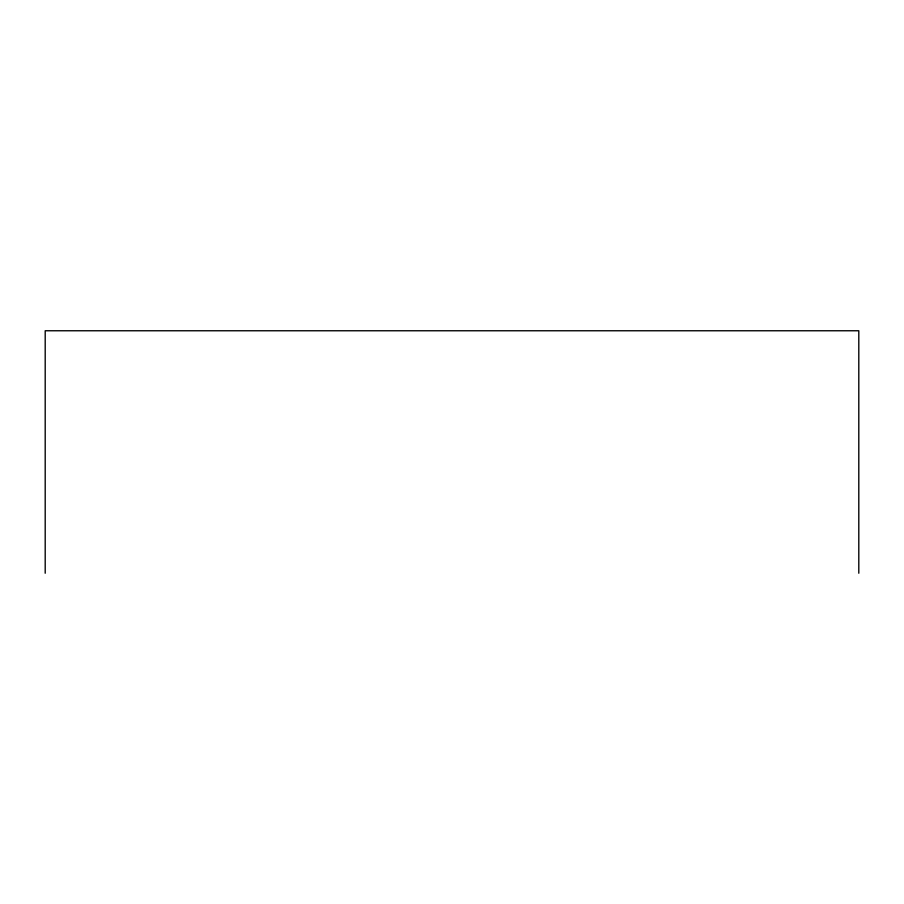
<?xml version="1.0" encoding="UTF-8"?>
<svg xmlns="http://www.w3.org/2000/svg" width="904" height="904" viewBox="0 0 904 904"><rect width="100%" height="100%" fill="white"/><g stroke="black" fill="none" stroke-linecap="round" stroke-linejoin="round"><path stroke-width="1.36" d="M858.8 573.238L858.8 330.762L45.2 330.762L45.2 573.238"/></g></svg>
